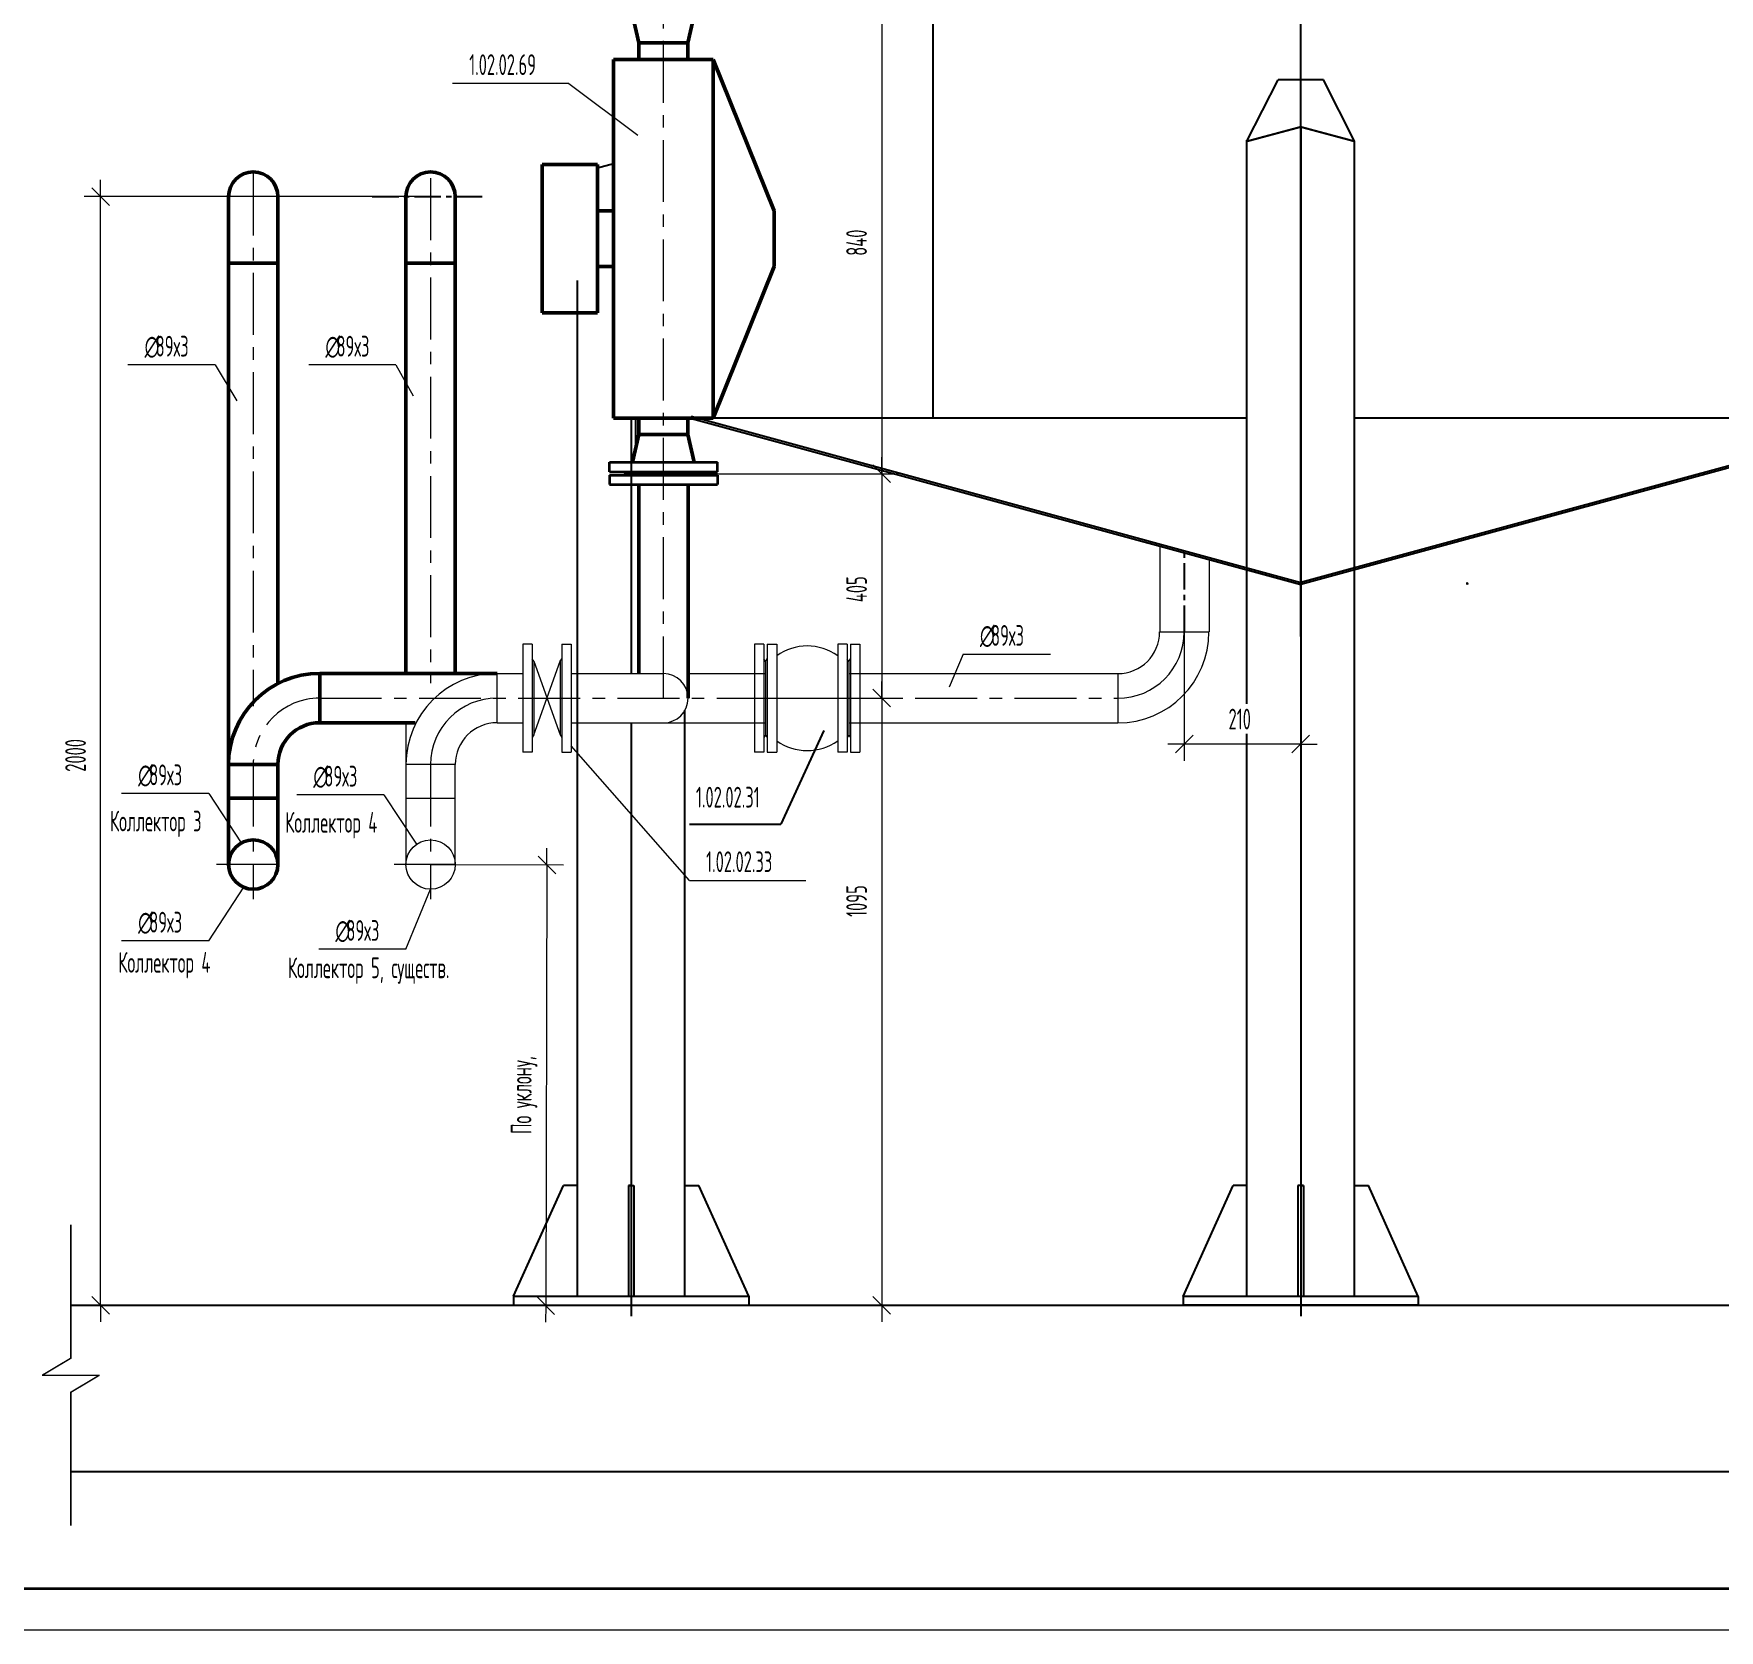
# Model space of a CAD drawing. Header units: millimetres. Extents: x -2281 to 17340, y -2563 to 4166.
# Drawn here: x 2632.5 to 2835.3, y 0 to 192 of the extents above; entities that cross this region are included whole.
import ezdxf

# ---------------------------------------------------------------- set-up
doc = ezdxf.new("R2010")
doc.units = ezdxf.units.MM
for name, pattern in [('K5LT32777', [0]), ('K5LT32783', [0]), ('K5LT32786', [0]), ('K5LT32799', [0]), ('K5LT32807', [0]), ('K5LT32816', [5.08, 3.175, -0.635, 0.635, -0.635]), ('K5LT32824', [714.375, 476.25, -79.375, 79.375, -79.375]), ('K5LT_AXLED', [11.939881, 7.439881, -1.5, 1.5, -1.5]), ('K5LT_BASIC', [0]), ('K5LT_THIN', [0])]:
    doc.linetypes.add(name, pattern=pattern)
doc.layers.add('Системный слой', color=7, linetype='Continuous')
doc.styles.add('KDIMTEXTSTYLE', font='GOST_AU.SHX', dxfattribs={"width": 0.96, "oblique": 15, "height": 5})
doc.styles.add('KTEXTSTYLE', font='GOST_AU.SHX', dxfattribs={"width": 0.96, "height": 5})
doc.dimstyles.new('KDIMSTYLE (0.07)', dxfattribs={"dimtxt": 5, "dimasz": 1, "dimexe": 2, "dimexo": 0, "dimgap": 1, "dimtad": 1, "dimlfac": 15, "dimtxsty": 'KDIMTEXTSTYLE', "dimsah": 1, "dimcen": 0, "dimdle": 1, "dimadec": 0, "dimazin": 0, "dimtfac": 0.667, "dimtmove": 0, "dimatfit": 3, "dimfxl": 1, "dimtvp": 1, "dimtolj": 1, "dimtzin": 0, "dimarcsym": 0})

# ---------------------------------------------------------------- blocks, each defined once
blk = doc.blocks.new('U517')
at = {"layer": 'Системный слой', "color": 7, "linetype": 'K5LT_THIN', "lineweight": 13}
for p, q in [((2720.34, 118.6), (2719.21, 118.6)), ((2719.21, 118.6), (2719.21, 105.6)), ((2719.21, 118.15), (2719.21, 116.67)), ((2720.34, 118.6), (2720.34, 105.6)), ((2720.74, 118.6), (2720.74, 105.6)), ((2720.74, 118.6), (2721.88, 118.6)), ((2721.88, 118.6), (2721.88, 105.6)), ((2721.88, 118.15), (2721.88, 116.67)), ((2730.34, 118.6), (2729.21, 118.6)), ((2729.21, 118.6), (2729.21, 105.6)), ((2729.21, 118.15), (2729.21, 116.67)), ((2730.34, 118.6), (2730.34, 105.6)), ((2730.74, 118.6), (2730.74, 105.6)), ((2730.74, 118.6), (2731.88, 118.6)), ((2731.88, 118.6), (2731.88, 105.6)), ((2731.88, 118.15), (2731.88, 116.67)), ((2720.54, 116.54), (2720.34, 116.84)), ((2720.54, 116.54), (2720.74, 116.84)), ((2720.54, 116.54), (2720.54, 107.67)), ((2720.54, 116.54), (2720.54, 107.67)), ((2730.54, 116.54), (2730.34, 116.84)), ((2730.54, 116.54), (2730.74, 116.84)), ((2730.54, 116.54), (2730.54, 107.67)), ((2730.54, 116.54), (2730.54, 107.67)), ((2720.54, 107.67), (2720.34, 107.37)), ((2720.54, 107.67), (2720.74, 107.37)), ((2730.54, 107.67), (2730.34, 107.37)), ((2730.54, 107.67), (2730.74, 107.37)), ((2720.34, 105.6), (2719.21, 105.6)), ((2720.74, 105.6), (2721.88, 105.6)), ((2730.34, 105.6), (2729.21, 105.6)), ((2730.74, 105.6), (2731.88, 105.6))]:
    blk.add_line(p, q, dxfattribs=at)
for start, end in [(54.3286, 125.6714), (234.3286, 305.6714)]:
    blk.add_arc((2725.54, 112.1), 6.29, start, end, dxfattribs=at)
blk = doc.blocks.new('U519')
at = {"layer": 'Системный слой', "color": 7, "linetype": 'K5LT_THIN', "lineweight": 13}
for p, q in [((2767.94, 120.1), (2773.87, 120.1)), ((2762.9, 115.07), (2762.9, 109.14))]:
    blk.add_line(p, q, dxfattribs=at)
for radius in [8, 10.97, 5.03]:
    blk.add_arc((2762.9, 120.1), radius, 270, 0, dxfattribs=at)
blk = doc.blocks.new('U520')
at = {"layer": 'Системный слой', "color": 7, "linetype": 'K5LT_THIN', "lineweight": 13}
for p, q in [((2688.24, 109.16), (2688.24, 115.1)), ((2683.2, 104.13), (2677.27, 104.13))]:
    blk.add_line(p, q, dxfattribs=at)
for radius in [10.97, 8, 5.03]:
    blk.add_arc((2688.24, 104.13), radius, 90, 180, dxfattribs=at)
blk = doc.blocks.new('U521')
at = {"layer": 'Системный слой', "color": 211, "linetype": 'K5LT32783', "lineweight": 50, "true_color": 0xff7fff}
for p, q in [((2666.9, 109.16), (2666.9, 115.1)), ((2661.87, 104.13), (2655.94, 104.13))]:
    blk.add_line(p, q, dxfattribs=at)
for radius in [10.97, 5.03]:
    blk.add_arc((2666.9, 104.13), radius, 90, 180, dxfattribs=at)
at = {"layer": 'Системный слой', "color": 30, "linetype": 'K5LT_AXLED', "lineweight": 13, "true_color": 0xff8000}
blk.add_arc((2666.9, 104.13), 8, 90, 180, dxfattribs=at)
blk = doc.blocks.new('U530')
at = {"layer": 'Системный слой', "color": 211, "linetype": 'K5LT32799', "lineweight": 35, "true_color": 0xff7fff}
for p, q in [((2701.74, 195.81), (2701.74, 196.95)), ((2701.74, 196.95), (2714.74, 196.95)), ((2702.19, 196.95), (2703.67, 196.95)), ((2714.74, 195.81), (2714.74, 196.95)), ((2701.74, 195.81), (2714.74, 195.81)), ((2701.74, 195.41), (2714.74, 195.41)), ((2701.74, 195.41), (2701.74, 194.28)), ((2703.8, 195.61), (2703.5, 195.81)), ((2703.8, 195.61), (2703.5, 195.41)), ((2703.8, 195.61), (2712.67, 195.61)), ((2703.8, 195.61), (2712.67, 195.61)), ((2712.67, 195.61), (2712.97, 195.81)), ((2712.67, 195.61), (2712.97, 195.41)), ((2714.74, 195.41), (2714.74, 194.28)), ((2701.74, 194.28), (2714.74, 194.28)), ((2702.19, 194.28), (2703.67, 194.28)), ((2701.74, 139.35), (2701.74, 140.48)), ((2701.74, 140.48), (2714.74, 140.48)), ((2702.19, 140.48), (2703.67, 140.48)), ((2714.74, 139.35), (2714.74, 140.48)), ((2701.74, 139.35), (2714.74, 139.35)), ((2701.74, 138.95), (2714.74, 138.95)), ((2701.74, 138.95), (2701.74, 137.81)), ((2703.8, 139.15), (2703.5, 139.35)), ((2703.8, 139.15), (2703.5, 138.95)), ((2703.8, 139.15), (2712.67, 139.15)), ((2703.8, 139.15), (2712.67, 139.15)), ((2712.67, 139.15), (2712.97, 139.35)), ((2712.67, 139.15), (2712.97, 138.95)), ((2714.74, 138.95), (2714.74, 137.81)), ((2701.74, 137.81), (2714.74, 137.81)), ((2702.19, 137.81), (2703.67, 137.81))]:
    blk.add_line(p, q, dxfattribs=at)
blk = doc.blocks.new('U529')
at = {"layer": 'Системный слой', "color": 30, "linetype": 'K5LT_AXLED', "lineweight": 13, "true_color": 0xff8000}
blk.add_line((2708.24, 112.1), (2708.24, 257.1), dxfattribs=at)
at = {"layer": 'Системный слой', "color": 211, "linetype": 'K5LT32783', "lineweight": 50, "true_color": 0xff7fff}
for p, q in [((2705.27, 190.95), (2704.53, 194.28)), ((2711.2, 190.95), (2711.94, 194.28)), ((2705.27, 190.95), (2711.2, 190.95)), ((2705.27, 190.95), (2705.27, 188.95)), ((2711.2, 190.95), (2711.2, 188.95)), ((2702.24, 188.95), (2714.24, 188.95)), ((2702.24, 188.95), (2702.24, 145.81)), ((2714.24, 188.95), (2714.24, 145.81)), ((2714.24, 188.95), (2721.57, 170.71)), ((2693.64, 176.29), (2700.3, 176.29)), ((2693.64, 176.29), (2693.64, 158.47)), ((2700.3, 176.29), (2700.3, 158.47)), ((2702.24, 170.71), (2700.3, 170.71)), ((2721.57, 170.71), (2721.57, 164.05)), ((2700.3, 164.05), (2702.24, 164.05)), ((2714.24, 145.81), (2721.57, 164.05)), ((2693.64, 158.47), (2700.3, 158.47)), ((2702.24, 145.81), (2714.24, 145.81)), ((2705.27, 143.81), (2705.27, 145.81)), ((2711.2, 143.81), (2711.2, 145.81)), ((2705.27, 143.81), (2704.53, 140.48)), ((2705.27, 143.81), (2711.2, 143.81)), ((2711.2, 143.81), (2711.94, 140.48))]:
    blk.add_line(p, q, dxfattribs=at)
at = {"layer": 'Системный слой', "color": 7, "linetype": 'K5LT32777', "lineweight": 25}
for p, q in [((2705.17, 191.4), (2705.17, 188.95)), ((2702.24, 176.38), (2700.3, 175.86)), ((2704.37, 145.81), (2704.37, 138.95)), ((2704.37, 145.81), (2704.37, 138.95)), ((2704.9, 145.81), (2704.9, 142.16)), ((2704.9, 145.81), (2704.9, 142.16)), ((2704.9, 145.81), (2704.9, 142.16)), ((2704.9, 145.81), (2704.9, 142.16)), ((2705.17, 145.81), (2705.17, 143.36)), ((2705.17, 145.81), (2705.17, 143.36)), ((2705.26, 143.86), (2705.17, 143.61)), ((2705.26, 143.86), (2705.17, 143.61)), ((2705.26, 143.86), (2705.17, 143.61)), ((2705.26, 143.86), (2705.17, 143.61)), ((2705.17, 143.62), (2705.22, 143.6)), ((2705.26, 143.87), (2705.27, 143.86))]:
    blk.add_line(p, q, dxfattribs=at)
at = {"layer": 'Системный слой'}
blk.add_blockref('U530', (0, 0), dxfattribs=at)
blk = doc.blocks.new('U531')
at = {"layer": 'Системный слой', "color": 7, "linetype": 'K5LT_THIN', "lineweight": 13}
for p, q in [((2692.46, 118.62), (2691.33, 118.62)), ((2691.33, 118.62), (2691.33, 105.62)), ((2691.33, 118.17), (2691.33, 116.69)), ((2692.46, 118.62), (2692.46, 105.62)), ((2696.02, 118.62), (2696.02, 105.62)), ((2696.02, 118.62), (2697.15, 118.62)), ((2697.15, 118.62), (2697.15, 105.62)), ((2697.15, 118.17), (2697.15, 116.69)), ((2692.66, 116.56), (2692.46, 116.86)), ((2692.66, 116.56), (2695.82, 107.69)), ((2692.66, 107.69), (2695.82, 116.56)), ((2692.66, 116.56), (2692.66, 107.69)), ((2695.82, 116.56), (2696.02, 116.86)), ((2695.82, 116.56), (2695.82, 107.69)), ((2692.66, 107.69), (2692.46, 107.39)), ((2695.82, 107.69), (2696.02, 107.39)), ((2692.46, 105.62), (2691.33, 105.62)), ((2696.02, 105.62), (2697.15, 105.62))]:
    blk.add_line(p, q, dxfattribs=at)
blk = doc.blocks.new('D101')
at = {"layer": 'Системный слой', "color": 7, "linetype": 'K5LT_THIN', "lineweight": 13}
for p, q in [((2640.55, 172.44), (2640.55, 174.44)), ((2680.24, 172.44), (2638.55, 172.44)), ((2641.61, 171.38), (2639.49, 173.5)), ((2640.55, 39.1), (2640.55, 172.44)), ((2665.26, 39.1), (2638.55, 39.1)), ((2639.49, 40.16), (2641.61, 38.04)), ((2640.55, 39.1), (2640.55, 37.1))]:
    blk.add_line(p, q, dxfattribs=at)
at = {"layer": 'Системный слой', "color": 7, "insert": (2636.28, 103.26), "char_height": 2.5, "attachment_point": 1, "rotation": 90, "style": 'KTEXTSTYLE'}
blk.add_mtext('\\H3.5;\\W0.965;\\Q15;\\Q0;\\W0.715;\\H2.50;2000', dxfattribs=at)
blk.add_wipeout([(2634.55, 103.26), (2630.98, 103.26), (2630.98, 108.08), (2634.55, 108.08)]).dxf.layer = 'Системный слой'
blk = doc.blocks.new('KDIMARROW_03')
at = {"layer": 'Системный слой', "color": 0, "linetype": 'K5LT_THIN', "lineweight": 13}
for p, q in [((-1.06, -1.06), (1.06, 1.06)), ((0, 0), (-1, 0)), ((0, 0), (2, 0))]:
    blk.add_line(p, q, dxfattribs=at)
blk = doc.blocks.new('U613')
at = {"layer": 'Системный слой', "color": 7, "linetype": 'K5LT_THIN', "lineweight": 13}
for q in [(2643.06, 100.64), (2657.47, 94.7)]:
    blk.add_line((2653.55, 100.64), q, dxfattribs=at)
at = {"layer": 'Системный слой', "color": 7, "char_height": 2.5, "attachment_point": 1, "style": 'KTEXTSTYLE'}
for s, insert in [('\\H3.5;\\W0.965;\\Q15;\\Q0;\\W0.715;\\H2.50;∅', (2645.06, 104.14)), ('\\H3.5;\\W0.965;\\Q15;\\Q0;\\W0.715;\\H2.50;89х3', (2646.39, 104.14))]:
    blk.add_mtext(s, dxfattribs=dict(at, insert=insert))
blk = doc.blocks.new('U614')
at = {"layer": 'Системный слой', "color": 7, "linetype": 'K5LT_THIN', "lineweight": 13}
for q in [(2664.14, 100.48), (2678.55, 94.54)]:
    blk.add_line((2674.62, 100.48), q, dxfattribs=at)
at = {"layer": 'Системный слой', "color": 7, "char_height": 2.5, "attachment_point": 1, "style": 'KTEXTSTYLE'}
for s, insert in [('\\H3.5;\\W0.965;\\Q15;\\Q0;\\W0.715;\\H2.50;∅', (2666.14, 103.98)), ('\\H3.5;\\W0.965;\\Q15;\\Q0;\\W0.715;\\H2.50;89х3', (2667.46, 103.98))]:
    blk.add_mtext(s, dxfattribs=dict(at, insert=insert))
blk = doc.blocks.new('D106')
at = {"layer": 'Системный слой', "color": 7, "linetype": 'K5LT_THIN', "lineweight": 13}
for p, q in [((2784.9, 122.81), (2784.9, 104.59)), ((2770.9, 120.1), (2770.9, 104.59)), ((2771.97, 107.65), (2769.84, 105.53)), ((2783.84, 105.53), (2785.97, 107.65)), ((2770.9, 106.59), (2768.9, 106.59)), ((2784.9, 106.59), (2770.9, 106.59)), ((2784.9, 106.59), (2786.9, 106.59))]:
    blk.add_line(p, q, dxfattribs=at)
blk.add_wipeout([(2776.22, 107.84), (2776.22, 111.4), (2779.46, 111.4), (2779.46, 107.84)]).dxf.layer = 'Системный слой'
at = {"layer": 'Системный слой', "color": 7, "insert": (2776.22, 110.85), "char_height": 2.5, "attachment_point": 1, "style": 'KTEXTSTYLE'}
blk.add_mtext('\\H3.5;\\W0.965;\\Q15;\\Q0;\\W0.715;\\H2.50;210', dxfattribs=at)
blk = doc.blocks.new('U625')
at = {"layer": 'Системный слой', "color": 7, "linetype": 'K5LT_THIN', "lineweight": 13}
for q in [(2665.59, 152.2), (2678.14, 148.47)]:
    blk.add_line((2676.07, 152.2), q, dxfattribs=at)
at = {"layer": 'Системный слой', "color": 7, "char_height": 2.5, "attachment_point": 1, "style": 'KTEXTSTYLE'}
for s, insert in [('\\H3.5;\\W0.965;\\Q15;\\Q0;\\W0.715;\\H2.50;∅', (2667.59, 155.7)), ('\\H3.5;\\W0.965;\\Q15;\\Q0;\\W0.715;\\H2.50;89х3', (2668.92, 155.7))]:
    blk.add_mtext(s, dxfattribs=dict(at, insert=insert))
blk = doc.blocks.new('U626')
at = {"layer": 'Системный слой', "color": 7, "linetype": 'K5LT_THIN', "lineweight": 13}
for q in [(2643.84, 152.2), (2656.92, 147.87)]:
    blk.add_line((2654.33, 152.2), q, dxfattribs=at)
at = {"layer": 'Системный слой', "color": 7, "char_height": 2.5, "attachment_point": 1, "style": 'KTEXTSTYLE'}
for s, insert in [('\\H3.5;\\W0.965;\\Q15;\\Q0;\\W0.715;\\H2.50;∅', (2645.84, 155.7)), ('\\H3.5;\\W0.965;\\Q15;\\Q0;\\W0.715;\\H2.50;89х3', (2647.17, 155.7))]:
    blk.add_mtext(s, dxfattribs=dict(at, insert=insert))
blk = doc.blocks.new('U627')
at = {"layer": 'Системный слой', "color": 7, "linetype": 'K5LT_THIN', "lineweight": 13}
for q in [(2742.62, 113.42), (2754.81, 117.41)]:
    blk.add_line((2744.32, 117.41), q, dxfattribs=at)
at = {"layer": 'Системный слой', "color": 7, "char_height": 2.5, "attachment_point": 1, "style": 'KTEXTSTYLE'}
for s, insert in [('\\H3.5;\\W0.965;\\Q15;\\Q0;\\W0.715;\\H2.50;∅', (2746.32, 120.91)), ('\\H3.5;\\W0.965;\\Q15;\\Q0;\\W0.715;\\H2.50;89х3', (2747.65, 120.91))]:
    blk.add_mtext(s, dxfattribs=dict(at, insert=insert))
blk = doc.blocks.new('D109')
at = {"layer": 'Системный слой', "color": 7, "linetype": 'K5LT_THIN', "lineweight": 13}
for p, q in [((2734.5, 195.57), (2734.5, 197.57)), ((2708.24, 195.57), (2736.5, 195.57)), ((2735.56, 194.51), (2733.44, 196.63)), ((2734.5, 195.57), (2734.5, 139.1)), ((2733.44, 140.16), (2735.56, 138.04)), ((2708.24, 139.1), (2736.5, 139.1)), ((2734.5, 139.1), (2734.5, 137.1))]:
    blk.add_line(p, q, dxfattribs=at)
blk.add_wipeout([(2733.25, 165.32), (2729.68, 165.32), (2729.68, 169.19), (2733.25, 169.19)]).dxf.layer = 'Системный слой'
at = {"layer": 'Системный слой', "color": 7, "insert": (2730.23, 165.32), "char_height": 2.5, "attachment_point": 1, "rotation": 90, "style": 'KTEXTSTYLE'}
blk.add_mtext('\\H3.5;\\W0.965;\\Q15;\\Q0;\\W0.715;\\H2.50;840', dxfattribs=at)
blk = doc.blocks.new('D110')
at = {"layer": 'Системный слой', "color": 7, "linetype": 'K5LT_THIN', "lineweight": 13}
for p, q in [((2735.56, 138.04), (2733.44, 140.16)), ((2734.5, 139.1), (2734.5, 141.1)), ((2715.75, 139.1), (2736.5, 139.1)), ((2734.5, 139.1), (2734.5, 112.12)), ((2714.9, 112.12), (2736.5, 112.12)), ((2733.44, 113.18), (2735.56, 111.06)), ((2734.5, 112.12), (2734.5, 110.12))]:
    blk.add_line(p, q, dxfattribs=at)
blk.add_wipeout([(2733.25, 123.66), (2729.68, 123.66), (2729.68, 127.4), (2733.25, 127.4)]).dxf.layer = 'Системный слой'
at = {"layer": 'Системный слой', "color": 7, "insert": (2730.23, 123.66), "char_height": 2.5, "attachment_point": 1, "rotation": 90, "style": 'KTEXTSTYLE'}
blk.add_mtext('\\H3.5;\\W0.965;\\Q15;\\Q0;\\W0.715;\\H2.50;405', dxfattribs=at)
blk = doc.blocks.new('D111')
at = {"layer": 'Системный слой', "color": 7, "linetype": 'K5LT_THIN', "lineweight": 13}
for p, q in [((2734.5, 112.12), (2734.5, 114.12)), ((2714.9, 112.12), (2736.5, 112.12)), ((2735.56, 111.06), (2733.44, 113.18)), ((2734.5, 112.12), (2734.5, 39.1)), ((2718.51, 39.1), (2736.5, 39.1)), ((2733.44, 40.16), (2735.56, 38.04)), ((2734.5, 39.1), (2734.5, 37.1))]:
    blk.add_line(p, q, dxfattribs=at)
blk.add_wipeout([(2733.25, 85.8), (2729.68, 85.8), (2729.68, 90.25), (2733.25, 90.25)]).dxf.layer = 'Системный слой'
at = {"layer": 'Системный слой', "color": 7, "insert": (2730.23, 85.8), "char_height": 2.5, "attachment_point": 1, "rotation": 90, "style": 'KTEXTSTYLE'}
blk.add_mtext('\\H3.5;\\W0.965;\\Q15;\\Q0;\\W0.715;\\H2.50;1095', dxfattribs=at)
blk = doc.blocks.new('U632')
at = {"layer": 'Системный слой', "color": 7, "linetype": 'K5LT_THIN', "lineweight": 13}
for q in [(2697.15, 106.37), (2725.36, 90.19)]:
    blk.add_line((2711.38, 90.19), q, dxfattribs=at)
at = {"layer": 'Системный слой', "color": 7, "insert": (2713.38, 93.69), "char_height": 2.5, "attachment_point": 1, "style": 'KTEXTSTYLE'}
blk.add_mtext('\\H3.5;\\W0.965;\\Q15;\\Q0;\\W0.715;\\H2.50;1.02.02.33', dxfattribs=at)
blk = doc.blocks.new('U743')
at = {"layer": 'Системный слой', "color": 7, "linetype": 'K5LT_THIN', "lineweight": 13}
for q in [(2682.88, 186.06), (2705.17, 179.83)]:
    blk.add_line((2696.87, 186.06), q, dxfattribs=at)
at = {"layer": 'Системный слой', "color": 7, "insert": (2684.88, 189.56), "char_height": 2.5, "attachment_point": 1, "style": 'KTEXTSTYLE'}
blk.add_mtext('\\H3.5;\\W0.965;\\Q15;\\Q0;\\W0.715;\\H2.50;{\\c255;1.02.02.69}', dxfattribs=at)
blk = doc.blocks.new('D179')
at = {"layer": 'Системный слой', "color": 7, "linetype": 'K5LT_THIN', "lineweight": 13}
for p, q in [((2694.24, 92.06), (2694.24, 94.06)), ((2680.24, 92.1), (2696.24, 92.06)), ((2695.3, 91), (2693.18, 93.13)), ((2694.24, 92.06), (2694.09, 39.06)), ((2680.09, 39.1), (2696.09, 39.06)), ((2693.03, 40.13), (2695.15, 38)), ((2694.09, 39.06), (2694.08, 37.06))]:
    blk.add_line(p, q, dxfattribs=at)
blk.add_wipeout([(2692.9, 59.68), (2689.33, 59.69), (2689.36, 70.99), (2692.93, 70.98)]).dxf.layer = 'Системный слой'
at = {"layer": 'Системный слой', "color": 7, "insert": (2689.88, 59.69), "char_height": 2.5, "attachment_point": 1, "rotation": 89.8401, "style": 'KTEXTSTYLE'}
blk.add_mtext('\\H3.5;\\W0.965;\\Q15;\\Q0;\\W0.715;\\H2.50;По уклону,', dxfattribs=at)
blk = doc.blocks.new('U744')
at = {"layer": 'Системный слой', "color": 7, "linetype": 'K5LT_THIN', "lineweight": 13}
for q in [(2657.76, 89.37), (2643.06, 82.92)]:
    blk.add_line((2653.55, 82.92), q, dxfattribs=at)
at = {"layer": 'Системный слой', "color": 7, "char_height": 2.5, "attachment_point": 1, "style": 'KTEXTSTYLE'}
for s, insert in [('\\H3.5;\\W0.965;\\Q15;\\Q0;\\W0.715;\\H2.50;∅', (2645.06, 86.42)), ('\\H3.5;\\W0.965;\\Q15;\\Q0;\\W0.715;\\H2.50;89х3', (2646.39, 86.42))]:
    blk.add_mtext(s, dxfattribs=dict(at, insert=insert))
blk = doc.blocks.new('U745')
at = {"layer": 'Системный слой', "color": 7, "linetype": 'K5LT_THIN', "lineweight": 13}
for q in [(2680.24, 89.14), (2666.79, 81.92)]:
    blk.add_line((2677.27, 81.92), q, dxfattribs=at)
at = {"layer": 'Системный слой', "color": 7, "char_height": 2.5, "attachment_point": 1, "style": 'KTEXTSTYLE'}
for s, insert in [('\\H3.5;\\W0.965;\\Q15;\\Q0;\\W0.715;\\H2.50;∅', (2668.79, 85.42)), ('\\H3.5;\\W0.965;\\Q15;\\Q0;\\W0.715;\\H2.50;89х3', (2670.11, 85.42))]:
    blk.add_mtext(s, dxfattribs=dict(at, insert=insert))

msp = doc.modelspace()

# ---------------------------------------------------------------- linework, layer by layer
at = {"color": 5, "linetype": 'K5LT_BASIC', "lineweight": 35, "true_color": 0x0000ff}
msp.add_line((3112, 5), (2296, 5), dxfattribs=at)
at = {"color": 7, "linetype": 'K5LT_THIN', "lineweight": 13}
msp.add_line((3117, 0), (2276, 0), dxfattribs=at)
at = {"layer": 'Системный слой', "color": 7, "linetype": 'K5LT32824', "lineweight": 25}
msp.add_line((2784.90473, 119.5456), (2784.90461, 565.88098), dxfattribs=at)
at = {"layer": 'Системный слой', "color": 7, "linetype": 'K5LT32777', "lineweight": 25}
for p, q in [((2740.67973, 145.82647), (2740.67973, 245.82647)), ((2778.43984, 179.0915), (2782.18523, 186.48508)), ((2787.6249, 186.48508), (2782.18523, 186.48506)), ((2791.37029, 179.0915), (2787.6249, 186.48508)), ((2784.90502, 180.82387), (2784.90384, 37.79193)), ((2778.43717, 41.18839), (2778.43717, 179.24514)), ((2791.37029, 41.18843), (2791.37029, 179.0915)), ((2697.90483, 41.19101), (2697.90483, 162.34968)), ((2697.90483, 138.3972), (2697.90483, 162.34968)), ((2711.57409, 146.02611), (2784.90461, 126.03862)), ((2864.54686, 147.74641), (2784.90461, 126.03862)), ((2864.63807, 147.49582), (2784.90461, 125.77195)), ((2711.61893, 145.82378), (2778.43717, 145.82379)), ((2711.6389, 145.73371), (2784.90461, 125.77195)), ((2734.77033, 145.82652), (2778.43717, 145.82659)), ((2791.37029, 145.82661), (2835.03912, 145.82669)), ((2791.37029, 145.82379), (2864.90463, 145.8238)), ((2704.37042, 141.69313), (2704.37064, 115.07451)), ((2704.37042, 141.69313), (2704.37048, 135.4026)), ((2804.90461, 126.03593), (2804.90461, 125.76927)), ((2804.90461, 126.03593), (2804.99581, 125.78535)), ((2804.90486, 126.03593), (2804.90486, 125.76927)), ((2804.90486, 126.03593), (2804.99607, 125.78535)), ((2710.83795, 41.19097), (2710.83795, 110.67393)), ((2704.37069, 109.16301), (2704.37128, 37.79452)), ((2727.54373, 108.22168), (2722.35529, 96.94505)), ((2711.37601, 96.94505), (2722.35529, 96.94505)), ((2690.22906, 40.16931), (2696.23801, 53.50262)), ((2697.90467, 53.50262), (2696.23801, 53.50262)), ((2697.90464, 40.16928), (2697.90467, 53.50262)), ((2704.37133, 53.5026), (2704.038, 53.5026)), ((2704.038, 53.5026), (2704.038, 40.16927)), ((2704.038, 53.5026), (2704.70467, 53.5026)), ((2704.70467, 53.5026), (2704.70467, 40.16927)), ((2710.83795, 40.16927), (2710.83795, 53.5026)), ((2710.83795, 53.5026), (2712.50461, 53.5026)), ((2718.51352, 40.16927), (2712.50461, 53.5026)), ((2770.76159, 40.16668), (2776.7705, 53.50001)), ((2778.43717, 53.50001), (2776.7705, 53.50001)), ((2778.43717, 40.16668), (2778.43717, 53.50001)), ((2785.23712, 53.50001), (2784.57045, 53.50001)), ((2784.57045, 53.50001), (2784.57045, 40.16668)), ((2784.90378, 53.50001), (2785.23712, 53.50001)), ((2785.23712, 53.50001), (2785.23712, 40.16668)), ((2791.37044, 53.50003), (2793.03711, 53.50004)), ((2791.37048, 40.1667), (2791.37044, 53.50003)), ((2799.04606, 40.16672), (2793.03711, 53.50004)), ((2690.22906, 40.16931), (2718.51352, 40.16931)), ((2690.22906, 40.16931), (2690.22906, 39.10264)), ((2690.22906, 39.10261), (2718.51352, 39.1026)), ((2718.51352, 40.16931), (2718.51352, 39.10264)), ((2770.76159, 40.16672), (2770.7616, 39.10005)), ((2799.04606, 40.16672), (2770.76159, 40.16672)), ((2799.04606, 39.10002), (2770.76159, 39.10001)), ((2799.04606, 40.16672), (2799.04606, 39.10005))]:
    msp.add_line(p, q, dxfattribs=at)
at = {"layer": 'Системный слой', "color": 30, "linetype": 'K5LT_AXLED', "lineweight": 13, "true_color": 0xff8000}
for p, q in [((2658.90461, 175.20559), (2658.90461, 111.13893)), ((2680.23794, 174.65354), (2680.23794, 113.9202)), ((2666.90461, 112.12968), (2762.90473, 112.1026)), ((2658.90461, 104.12968), (2658.90461, 87.92968)), ((2680.23794, 104.12968), (2680.23794, 87.92968)), ((2661.87128, 92.10262), (2654.50461, 92.1026)), ((2683.20461, 92.10262), (2675.83794, 92.1026))]:
    msp.add_line(p, q, dxfattribs=at)
at = {"layer": 'Системный слой', "color": 211, "linetype": 'K5LT32783', "lineweight": 50, "true_color": 0xff7fff}
for p, q in [((2655.93794, 172.43594), (2655.93794, 92.1026)), ((2661.87128, 172.43594), (2661.87128, 113.87305)), ((2677.27128, 172.43594), (2677.27128, 115.09634)), ((2683.20461, 172.43594), (2683.20461, 115.06927)), ((2655.93794, 164.43594), (2661.87128, 164.43594)), ((2677.27128, 164.43594), (2683.20461, 164.43594)), ((2705.27128, 115.07329), (2705.27128, 137.81302)), ((2711.20461, 137.81302), (2711.20461, 112.1026)), ((2666.90461, 115.09634), (2688.23794, 115.09634)), ((2666.90461, 109.16301), (2678.40028, 109.16301)), ((2655.93794, 94.12967), (2655.93794, 104.12968)), ((2661.87128, 104.12968), (2661.87128, 92.10262)), ((2661.87128, 94.12967), (2661.87128, 104.12968)), ((2655.93794, 100.1026), (2661.87128, 100.1026))]:
    msp.add_line(p, q, dxfattribs=at)
at = {"layer": 'Системный слой', "color": 211, "linetype": 'K5LT32816', "lineweight": 25, "true_color": 0xff7fff}
for p, q in [((2673.22349, 172.43594), (2686.43062, 172.43594)), ((2770.90473, 120.1026), (2770.90473, 129.58632))]:
    msp.add_line(p, q, dxfattribs=at)
at = {"layer": 'Системный слой', "color": 7, "linetype": 'K5LT_THIN', "lineweight": 13}
for p, q in [((2767.93807, 130.39461), (2767.93807, 120.1026)), ((2773.8714, 128.77803), (2773.8714, 120.1026)), ((2688.23794, 115.09634), (2691.32601, 115.09216)), ((2697.14988, 115.08428), (2708.23794, 115.06927)), ((2711.20461, 115.06927), (2720.54373, 115.06927)), ((2730.54373, 115.06927), (2762.90473, 115.06927)), ((2677.27128, 109.16301), (2677.27128, 92.1026)), ((2688.23794, 109.16301), (2691.32601, 109.16301)), ((2697.14988, 109.16301), (2708.23796, 109.16301)), ((2708.23794, 109.13594), (2720.54373, 109.13594)), ((2730.54373, 109.13594), (2762.90473, 109.13594)), ((2683.20461, 92.10262), (2683.20461, 104.12968)), ((2677.27128, 100.1026), (2683.20461, 100.1026))]:
    msp.add_line(p, q, dxfattribs=at)
at = {"layer": 'Системный слой', "color": 6, "linetype": 'K5LT32807', "lineweight": 25, "true_color": 0xff00ff}
for p, q in [((2636.96376, 39.1026), (2921.20992, 39.1026)), ((2636.96376, 19.1026), (2921.20992, 19.1026))]:
    msp.add_line(p, q, dxfattribs=at)
at = {"layer": 'Системный слой', "color": 7, "linetype": 'K5LT32786', "lineweight": 18}
msp.add_line((2633.52921, 30.67769), (2640.39831, 30.67769), dxfattribs=at)
at = {"layer": 'Системный слой', "color": 7, "linetype": 'K5LT32777', "const_width": 0.25}
msp.add_lwpolyline([(2791.37029, 179.09137), (2784.90502, 180.82387), (2778.43717, 179.09137)], dxfattribs=at)
at = {"layer": 'Системный слой', "color": 7, "linetype": 'K5LT32786', "const_width": 0.18}
for points in [[(2636.96376, 48.78353), (2636.96376, 32.72677), (2633.52921, 30.67769)], [(2636.96376, 12.57184), (2636.96376, 28.6286), (2640.39831, 30.67769)]]:
    msp.add_lwpolyline(points, dxfattribs=at)
at = {"layer": 'Системный слой', "color": 211, "linetype": 'K5LT32783', "lineweight": 50, "true_color": 0xff7fff}
msp.add_circle((2658.90461, 92.1026), 2.96667, dxfattribs=at)
at = {"layer": 'Системный слой', "color": 7, "linetype": 'K5LT_THIN', "lineweight": 13}
msp.add_circle((2680.23794, 92.1026), 2.96667, dxfattribs=at)
at = {"layer": 'Системный слой', "color": 211, "linetype": 'K5LT32783', "lineweight": 50, "true_color": 0xff7fff}
for centre in [(2658.90461, 172.43594), (2680.23794, 172.43594)]:
    msp.add_arc(centre, 2.96667, 0, 180, dxfattribs=at)
at = {"layer": 'Системный слой', "color": 7, "linetype": 'K5LT_THIN', "lineweight": 13}
msp.add_arc((2708.23794, 112.1026), 2.96667, 270, 90, dxfattribs=at)

# ---------------------------------------------------------------- block references
at = {"layer": 'Системный слой'}
for name in ['U529', 'U743', 'U627', 'U519', 'U531', 'U517', 'U521', 'U520']:
    msp.add_blockref(name, (0, 0), dxfattribs=at)

# ---------------------------------------------------------------- next in the draw order: dimensions: what is measured, and where the dimension line sits
at = {"layer": 'Системный слой', "color": 7}
dim = msp.add_linear_dim(base=(2734.49621, 195.56927), p1=(2708.23794, 139.1026), p2=(2708.23794, 195.56927), angle=90, text='\\H2.5;\\W0.965;\\Q0;\\H2.5;\\W0.965;\\Q0;\\Q0;\\W0.715;840\\Q0;\\W0.965;', dimstyle='KDIMSTYLE (0.07)', override={"dimexo": 0, "dimblk1": 'KDIMARROW_03', "dimblk2": 'KDIMARROW_03', "dimse1": 0, "dimse2": 0, "dimclrt": 7, "dimtolj": 1}, dxfattribs=at)
dim.commit()
dim.dimension.update_dxf_attribs({"geometry": 'D109', "text_midpoint": (2734.49621, 167.33594), "dimtype": 160})
dim = msp.add_linear_dim(base=(2640.54944, 39.1026), p1=(2680.23794, 172.43594), p2=(2665.25685, 39.1026), angle=90, dimstyle='KDIMSTYLE (0.07)', override={"dimexo": 0, "dimpost": '\\H50.0;\\W0.965;\\Q0;<>', "dimblk1": 'KDIMARROW_03', "dimblk2": 'KDIMARROW_03', "dimse1": 0, "dimse2": 0, "dimclrt": 7, "dimtolj": 1}, dxfattribs=at)
dim.commit()
dim.dimension.update_dxf_attribs({"geometry": 'D101', "text_midpoint": (2640.54944, 105.76927), "dimtype": 160})
dim = msp.add_linear_dim(base=(2784.90473, 106.58663), p1=(2770.90473, 120.1026), p2=(2784.90473, 122.81195), dimstyle='KDIMSTYLE (0.07)', override={"dimexo": 0, "dimpost": '\\H2.5;\\W0.965;\\Q0;<>', "dimblk1": 'KDIMARROW_03', "dimblk2": 'KDIMARROW_03', "dimse1": 0, "dimse2": 0, "dimclrt": 7, "dimtolj": 1}, dxfattribs=at)
dim.commit()
dim.dimension.update_dxf_attribs({"geometry": 'D106', "text_midpoint": (2777.90473, 106.58663), "dimtype": 160})

# ---------------------------------------------------------------- next in the draw order: block references
at = {"layer": 'Системный слой'}
for name in ['U626', 'U625', 'U613', 'U614', 'U744']:
    msp.add_blockref(name, (0, 0), dxfattribs=at)

# ---------------------------------------------------------------- next in the draw order: texts
at = {"layer": 'Системный слой', "color": 7, "char_height": 2.5, "attachment_point": 1, "style": 'KTEXTSTYLE'}
for s, insert in [('\\H3.5;\\W0.965;\\Q15;\\Q0;\\W0.715;\\H2.50;Коллектор 3', (2641.67588, 98.58595)), ('\\H3.5;\\W0.965;\\Q15;\\Q0;\\W0.715;\\H2.50;Коллектор 4', (2662.74934, 98.42463)), ('\\H3.5;\\W0.965;\\Q15;\\Q0;\\W0.715;\\H2.50;Коллектор 4', (2642.67588, 81.58595))]:
    msp.add_mtext(s, dxfattribs=dict(at, insert=insert))

# ---------------------------------------------------------------- next in the draw order: dimensions: what is measured, and where the dimension line sits
at = {"layer": 'Системный слой', "color": 7}
dim = msp.add_linear_dim(base=(2734.49621, 139.1026), p1=(2714.90467, 112.11614), p2=(2715.74888, 139.1026), angle=90, dimstyle='KDIMSTYLE (0.07)', override={"dimexo": 0, "dimpost": '\\H2.5;\\W0.965;\\Q0;<>', "dimblk1": 'KDIMARROW_03', "dimblk2": 'KDIMARROW_03', "dimse1": 0, "dimse2": 0, "dimclrt": 7, "dimtolj": 1}, dxfattribs=at)
dim.commit()
dim.dimension.update_dxf_attribs({"geometry": 'D110', "text_midpoint": (2734.49621, 125.60937), "dimtype": 160})

# ---------------------------------------------------------------- next in the draw order: dimensions: what is measured, and where the dimension line sits
dim = msp.add_linear_dim(base=(2734.49621, 112.11614), p1=(2718.51352, 39.1026), p2=(2714.90467, 112.11614), angle=90, dimstyle='KDIMSTYLE (0.07)', override={"dimexo": 0, "dimpost": '\\H2.5;\\W0.965;\\Q0;<>', "dimblk1": 'KDIMARROW_03', "dimblk2": 'KDIMARROW_03', "dimse1": 0, "dimse2": 0, "dimclrt": 7, "dimtolj": 1}, dxfattribs=at)
dim.commit()
dim.dimension.update_dxf_attribs({"geometry": 'D111', "text_midpoint": (2734.49621, 88.11614), "dimtype": 160})

# ---------------------------------------------------------------- next in the draw order: block references
at = {"layer": 'Системный слой'}
msp.add_blockref('U632', (0, 0), dxfattribs=at)

# ---------------------------------------------------------------- next in the draw order: texts
at = {"layer": 'Системный слой', "color": 7, "insert": (2712.15553, 101.45516), "char_height": 2.5, "attachment_point": 1, "style": 'KTEXTSTYLE'}
msp.add_mtext('\\H3.5;\\W0.965;\\Q15;\\Q0;\\W0.715;\\H2.50;1.02.02.31', dxfattribs=at)

# ---------------------------------------------------------------- next in the draw order: dimensions: what is measured, and where the dimension line sits
at = {"layer": 'Системный слой', "color": 7}
dim = msp.add_linear_dim(base=(2694.23784, 92.06354), p1=(2680.09004, 39.1026), p2=(2680.23794, 92.1026), angle=89.8401065, text='\\H2.5;\\W0.965;\\Q0;\\H2.5;\\W0.965;\\Q0;\\Q0;\\W0.715;По уклону,\\Q0;\\W0.965;', dimstyle='KDIMSTYLE (0.07)', override={"dimexo": 0, "dimblk1": 'KDIMARROW_03', "dimblk2": 'KDIMARROW_03', "dimse1": 0, "dimse2": 0, "dimclrt": 7, "dimtolj": 1}, dxfattribs=at)
dim.commit()
dim.dimension.update_dxf_attribs({"geometry": 'D179', "text_midpoint": (2694.16388, 65.56354), "dimtype": 161})

# ---------------------------------------------------------------- next in the draw order: block references
at = {"layer": 'Системный слой'}
msp.add_blockref('U745', (0, 0), dxfattribs=at)

# ---------------------------------------------------------------- next in the draw order: texts
at = {"layer": 'Системный слой', "color": 7, "insert": (2663.07816, 80.93565), "char_height": 2.5, "attachment_point": 1, "style": 'KTEXTSTYLE'}
msp.add_mtext('\\H3.5;\\W0.965;\\Q15;\\Q0;\\W0.715;\\H2.50;Коллектор 5, существ.', dxfattribs=at)

doc.saveas('drawing.dxf')
